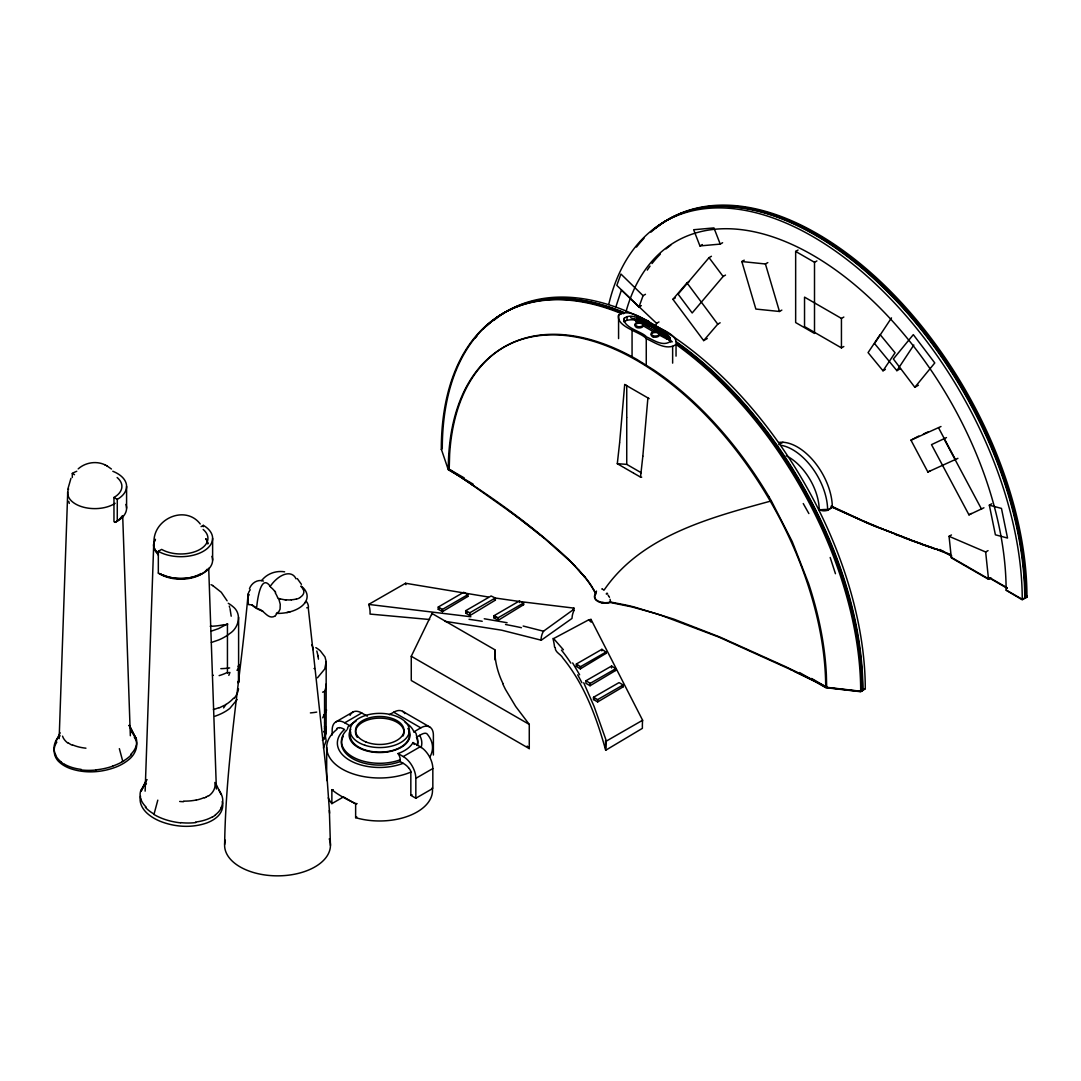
<?xml version="1.0" encoding="UTF-8"?>
<svg xmlns="http://www.w3.org/2000/svg" width="1081" height="1081" viewBox="0 0 1081 1081"><rect width="100%" height="100%" fill="white"/><g stroke="black" fill="none" stroke-linecap="round" stroke-linejoin="round"><path stroke-width="1.5" d="M227.442 672.828L227.442 623.899L218.592 628.615L211.363 631.101M324.584 728.608L324.584 726.378M324.584 728.094L324.584 738.404L323.543 738.999M324.489 738.445A35.903 16.188 -40.6 0 0 326.097 732.445L326.192 661.613L324.976 656.91L320.314 650.83A34.362 19.836 0 0 0 315.855 647.654M432.292 787.644A52.915 30.552 0 0 1 409.294 815.709A52.915 30.552 0 0 1 355.635 817.668L355.635 803.683M438.251 609.319L438.251 607.036L463.681 592.28L467.843 594.672L467.843 596.442L442.413 611.657L438.251 609.319L439.832 608.373M442.413 611.657L442.413 609.427L467.843 594.672M790.819 669.639L826.641 687.165L826.641 686.232M865.273 688.908L860.692 691.475L825.749 687.435M1006.114 590.267L1022.248 599.793L1026.95 597.158L1026.518 595.415M819.222 509.935C837.991 507.813 820.682 514.029 819.182 508.421A43.443 25.079 60 0 0 786.279 455.777M827.614 510.421L832.316 507.246L827.614 509.935A49.375 28.511 60 0 0 781.185 445.318M224.632 844.437C225.861 760.727 240.563 677.963 248.062 594.726M228.267 603.293A34.362 19.836 0 0 1 232.739 606.468C242.198 613.508 238.928 627.683 229.861 633.48A49.415 28.525 0 0 1 218.592 639.993L211.363 642.465M247.752 600.198L248.603 604.63L251.873 604.847A29.673 17.134 0 0 0 262.818 611.184M326.192 661.613L324.759 668.99L317.449 677.828M59.158 738.647L67.725 492.004M145.138 791.157L153.678 545.27M576.227 666.355L576.349 664.018L601.901 649.33L606.036 652.019L605.955 653.424L580.362 668.869L576.227 666.355L577.822 665.396M580.362 668.869L580.483 666.707L606.036 652.019M586.051 680.706L585.916 683.287L590.05 685.746L615.643 670.477L615.738 668.707L611.603 666.031L586.051 680.706L590.185 683.395L590.05 685.746M601.82 650.884L601.901 649.33M611.495 667.99L611.603 666.031M649.168 398.646L624.696 384.525L619.643 442.615M647.897 397.93L642.844 456.114M619.616 442.845L617.305 463.695L623.534 467.33M642.83 456.236L640.52 477.086L641.695 477.18M324.165 714.703L324.043 715.487L326.178 710.622M67.846 489.139L70.941 478.37M140.516 796.129C138.638 803.413 143.341 810.426 148.854 814.736A49.415 28.525 0 0 0 160.123 821.249C174.865 827.1 191.837 828.222 206.903 822.911A34.362 19.836 0 0 0 216.876 817.155C221.348 813.398 223.983 807.196 222.227 801.44M248.076 594.618L248.238 593.874M153.988 540.23C155.137 517.894 185.891 505.111 200.228 523.974M157.799 800.143L154.056 814.088L152.786 813.331A48.902 26.768 2.4 0 1 145.354 807.291M615.711 307.355L621.413 290.059L656.559 323.327L655.518 326.476M643.073 295.681L620.94 274.034L616.819 285.357L638.952 307.004L643.073 295.681L645.465 294.302M228.821 675.355L229.956 672.463L227.726 672.787M223.605 707.92L225.943 704.42M55.78 741.877L60.131 732.81M521.204 601.712L573.93 608.117L573.606 611.36A32.93 25.566 27.7 0 0 572.254 615.994L571.984 618.44L541.27 640.209L501.679 630.196L444.953 621.318M502.651 683.53A302.18 174.46 0 0 0 505.516 689.516L515.705 706.501L529.271 724.405L529.271 748.62L411.266 680.49L411.266 656.275L432.008 613.481L495.084 649.897L495.084 659.923M249.454 588.78C251.333 583.2 257.548 578.984 263.426 581.038M146.692 779.766L140.922 791.306L146.151 780.955M322.746 717.838L324.205 714.446M146.827 779.577L141.435 790.103A35.538 19.688 -1.7 0 1 146.421 783.779M541 640.101A30.7 21.309 45.4 0 1 543.527 631.182L572.984 609.914L573.93 608.117M56.834 742.134C52.158 748.538 53.793 757.862 59.955 762.673A34.362 19.836 0 0 0 69.927 768.429C84.994 773.753 101.965 772.618 116.707 766.78A49.415 28.525 0 0 0 127.977 760.267C134.99 755.254 139.841 744.971 134.287 737.161M237.171 699.515L229.861 708.366A49.415 28.525 0 0 1 218.592 714.865L215.105 716.19M323.435 748.079L326.151 740.782L324.976 733.621M323.895 738.593L324.57 737.283L323.354 739.107M336.88 729.405A52.915 30.552 0 0 0 342.177 769.05A52.915 30.552 0 0 0 410.834 772.104L410.834 795.346L415.834 798.237L432.832 788.427L432.832 768.537A17.796 10.27 60 0 0 420.252 746.741L413.01 742.566L412.347 743.647A35.173 20.309 0 0 1 398.038 753.552A7.824 4.513 60 0 1 398.578 754.389A7.621 4.405 60 0 1 400.227 759.794L400.213 761.592L403.159 763.294A19.782 11.418 60 0 1 407.321 766.361L408.591 767.713M256.602 608.414C256.9 603.793 260.075 573.93 269.412 585.24M305.315 602.212L304.91 602.82M891.487 317.882L874.543 343.528L896.892 370.661L900.473 368.594M896.892 370.661L913.837 345.015M604.049 590.145C641.438 535.379 710.933 517.461 771.361 500.908L792.251 541.635L808.574 583.443A266.899 154.097 60 0 1 826.37 674.963L826.641 685.651M883.001 370.783L895.068 352.784L880.137 334.61L868.07 352.609L883.001 370.783L885.393 369.391M623.642 321.733C637.614 313.76 661.369 332.151 670.882 342.055M249.198 594.631L247.995 596.671A29.606 17.093 0 0 1 249.225 591.293M914.837 387.295L934.781 362.946L913.31 334.637L893.365 358.973L914.837 387.295L918.431 385.228M711.42 256.278L709.041 257.656L678.098 294.154L692.178 312.963L723.121 276.466L725.5 275.087M261.602 580.632C266.858 573.646 276.087 570.417 284.614 571.822M707.258 338.529L703.663 340.596L672.909 299.315L686.989 282.884L689.381 281.492M703.663 340.596L717.757 324.165L720.149 322.787M78.183 468.884C85.44 462.398 96.56 460.614 105.33 465.006M274.804 616.17C267.939 619.845 264.305 610.265 258.467 608.995M618.575 315.22C616.062 327.097 641.209 332.056 646.262 338.65C655.086 342.582 666.599 351.041 676.044 344.461C678.544 332.583 653.397 327.624 648.343 321.043C639.52 317.111 628.007 308.639 618.575 315.22L618.575 338.583M624.305 318.138C622.305 327.638 642.425 331.61 646.479 336.88C653.532 340.029 662.748 346.812 670.301 341.542C672.301 332.043 652.181 328.07 648.141 322.8C641.074 319.652 631.858 312.882 624.305 318.138L624.305 321.043M208.376 795.643L206.539 796.819A25.363 14.445 -0.6 0 1 206.16 797.048M314.517 668.585L314.031 668.517M523.636 604.684L498.26 620.278L494.098 618.035L493.963 615.738L519.393 600.982L523.542 603.036L523.636 604.684L522.596 604.144M494.098 618.035L495.679 617.075M495.395 600.117L469.992 615.521L465.83 613.224L465.681 610.724L491.125 595.982L495.274 598.023L495.395 600.117L494.355 599.563M465.83 613.224L467.424 612.278M121.491 762.159L124.072 760.673M555.215 647.546C554.837 652.424 561.12 654.275 563.025 658.248C584.659 684.786 596.59 717.635 605.698 750.241L642.398 728.337L642.371 727A38.605 8.945 79.4 0 1 642.614 720.243L591.01 619.413L588.645 619.859L553.607 638.56L563.417 649.803M623.197 686.813L597.658 701.934L593.51 699.529L593.496 697.286L619.048 682.597L623.183 684.935L623.197 686.813L622.17 686.205M593.51 699.529L595.104 698.583M488.166 596.969L405.564 583.267L368.689 604.414A35.632 28.633 15.5 0 1 370.08 611.954L370.04 614.076L429.67 619.521M465.681 610.724L469.83 612.778L495.274 598.023M493.963 615.738L498.111 617.778L523.542 603.036M642.614 720.243L606.387 741.066A43.335 25.025 60 0 0 605.657 748.052L605.698 750.255M117.126 477.518A27.12 15.661 0 0 1 113.964 497.463L113.964 521.677L115.181 522.38L117.275 521.177A31.795 18.363 0 0 0 125.909 504.422M207.268 569.147A28.836 16.647 0 0 1 160.434 574.308L158.326 573.106L158.326 551.31L161.637 549.391A27.12 15.661 0 0 0 198.161 550.364A27.12 15.661 0 0 0 203.16 529.46M201.093 526.623L203.296 525.339L203.296 526.704M722.608 242.725L720.23 244.103L713.946 227.915L693.651 229.74L699.934 245.928L702.326 244.549M160.42 574.308L161.204 573.862M638.952 307.004L641.344 305.626M672.909 299.315L675.287 297.937M781.847 310.098L779.469 311.477L755.862 309.058L741.836 261.548L744.228 260.17M656.559 323.327L658.951 321.949M441.305 449.588L442.278 448.615A296.464 171.163 60 0 1 623.669 313.72M741.836 261.548L765.429 263.98L767.821 262.588M795.657 251.414L814.506 262.305L814.506 333.448L795.657 322.557L795.657 251.414L798.048 250.035M814.506 262.305L816.898 260.926M843.829 346.515L841.437 347.893L804.534 326.584L804.534 297.126L841.437 318.422L843.829 317.044M778.861 444.642L782.982 442.264M335.853 721.905L352.852 712.082M332.164 735.012L332.164 730.04A17.796 10.27 60 0 1 344.744 722.784L361.743 712.974L367.31 716.176M389.376 714.703L393.714 712.203A17.796 10.27 -60 0 1 404.889 713.609M957.901 458.344L927.876 472.005L910.959 440.17L918.809 436.048M910.959 440.17L940.983 426.509M433.386 755.011L433.386 735.121A17.796 10.27 -60 0 0 420.806 727.851L413.901 731.851A8.553 4.932 -60 0 1 414.523 732.026A7.229 4.175 -60 0 1 416.415 735.377A38.146 22.025 0 0 1 417.036 745.512M416.374 737.201C418.955 736.161 425.833 730.337 427.887 734.945A52.915 30.552 0 0 1 429.779 757.132M983.94 507.773L968.968 514.84L931.498 444.642L946.47 437.589M398.038 753.552L403.254 756.551L420.252 746.741M328.259 797.832A52.915 30.552 0 0 0 331.867 803.629L343.218 797.075M927.876 472.005L930.268 470.627M415.834 798.237L415.834 778.347L432.832 768.537M355.635 817.668L356.811 816.979M968.968 514.84L971.36 513.461M989.331 505.165L1001.465 508.421L1007.533 538.054L995.398 534.811L989.331 505.165L991.723 503.787M990.912 577.943L988.534 579.321L951.321 557.837L949.064 536.325L951.456 534.946M949.064 536.325L985.656 551.999L988.048 550.621M593.172 588.713L595.753 593.455A10.891 6.283 0 0 0 597.766 600.901A10.891 6.283 0 0 0 610.481 602.036L625.656 604.982A212.903 122.923 0 0 1 634.155 606.981L673.598 619.048L719.987 637.087L785.198 666.477L814.007 680.422L825.749 687.192L860.692 691.232L862.908 689.962A296.559 171.217 60 0 0 675.909 341.528M1024.747 598.185L1026.95 596.915M224.659 705.19L219.159 707.906M590.185 683.395L615.738 668.707M593.496 697.286L597.631 699.623L623.183 684.935M206.012 797.116L205.579 797.346A27.241 15.796 0.2 0 1 204.755 797.819L204.417 797.927M323.611 731.783L325.016 731.04M324.03 731.567L326.205 730.391M638.331 322.814L635.655 321.125L637.506 320.733M923.417 433.994L928.025 431.954M275.304 615.886A7.756 6.797 15.3 0 0 276.493 613.413L278.749 611.805L280.074 609.144L280.249 604.225L278.655 598.415L280.195 598.874M322.597 692.178L324.557 691.381A38.686 19.255 -32.7 0 0 326.151 685.476L326.232 683.949M290.032 611.819L288.924 612.103A29.565 17.066 0 0 1 286.87 612.549M306.747 607.833L308.234 607.522L312.868 649.6A33.457 16.661 -32.7 0 0 311.896 644.871M699.934 245.928L720.23 244.103M339.123 727.608L340.407 727.756A19.782 11.418 60 0 1 344.555 729.486A42.254 24.39 0 0 0 349.69 760.321A42.254 24.39 0 0 0 403.145 763.308M617.305 463.695L626.737 464.371L641.236 472.748M331.867 803.629L331.867 789.698L333.326 789.792M357.122 803.656L355.635 803.548A46.848 10.297 20.8 0 1 331.84 789.684M603.86 603.157L602.009 602.901M603.833 602.671L602.036 602.428M286.1 599.982L285.262 599.887M368.689 604.414L470.897 616.751M517.934 601.266L494.814 597.955M484.247 618.764L507.097 622.724M635.655 321.125L645.046 324.151A47.564 27.471 0 0 1 649.046 326.232L649.046 324.989L644.627 322.868M523.163 626.034L543.608 631.25M634.128 318.436A296.464 171.163 60 0 1 640.128 321.408L640.709 322.422A42.943 24.795 0 0 1 649.019 326.246M949.794 554.121L940.794 551.04M944.375 551.783L921.458 544.216M943.335 551.918L951.591 555.715M942.294 551.553L938.146 550.121M940.227 550.364L932.984 548.324M938.146 549.648L930.93 547.594M932.984 547.837L909.675 539.892M929.89 547.229L903.824 537.703M921.458 543.729L895.095 534.365M909.675 539.405L875.015 526.325L836.721 509.246M903.824 537.216L867.935 523.366L831.221 506.543M895.095 533.879L885.015 529.906M601.779 588.902L602.455 589.213M883.582 529.339L879.285 527.596M877.867 527.015L862.314 520.474M644.817 323.016L646.06 323.557M860.922 519.866L831.221 506.057M602.563 589.267L603.482 589.74M588.645 619.859L591.158 622.129M72.427 745.282L72.13 745.147A27.241 15.796 -0.2 0 1 71.211 744.741L70.684 744.404A25.363 14.445 0.6 0 1 70.265 744.187L68.454 742.998M791.211 669.828L718.73 637.047L661.396 615.386A364.797 210.606 0 0 0 654.491 613.184L631.817 606.887L610.495 602.522A10.891 6.283 0 0 1 597.779 601.387A10.891 6.283 0 0 1 595.793 594.05L595.307 593.091M646.857 323.922L648.032 324.516M794.157 671.247L814.007 680.908M835.802 508.8L834.883 508.354A449.574 259.562 0 0 1 832.316 507.084M106.668 465.695L111.451 469.032M212.687 585.524L221.267 592.266L227.105 600.806M211.038 584.672L213.187 585.767M104.857 464.776L107.073 465.897M658.234 330.327L658.586 331.732A46.956 27.106 0 0 1 662.775 334.488L667.355 339.339L658.694 334.718M583.74 682.76L594.077 706.393L606.387 741.066M648.803 324.922L655.032 328.475M466.803 595.874L467.843 596.442M654.451 332.367L642.871 325.597M640.52 477.086L633.912 473.316M633.561 473.113L624.061 467.627M652.667 327.03L654.681 328.205M640.128 322.233L665.504 336.88L665.504 336.177A296.464 171.163 60 0 1 670.166 339.285M1007.114 587.767L990.034 577.903L988.48 578.808L951.266 557.323M1024.68 597.915L1024.747 597.942A296.559 171.217 60 0 0 885.136 289.384A296.559 171.217 60 0 0 652.343 230.442M939.984 549.499L951.685 556.242M988.21 577.335L1007.208 588.307M625.967 311.882A273.642 157.988 60 0 1 838.248 271.858A273.642 157.988 60 0 1 1006.114 589.996L1022.248 599.306L1026.95 596.671A296.559 171.217 60 0 0 888.271 289.019A296.559 171.217 60 0 0 655.789 228.132M862.908 689.962L865.273 688.516A296.464 171.163 60 0 0 726.256 380.58A296.464 171.163 60 0 0 493.72 320.503M862.841 690.408L860.692 691.718L825.749 687.678L799.508 672.531M768.794 496.49A266.899 154.097 60 0 0 653.789 369.972L636.736 359.351A266.899 154.097 60 0 0 449.628 454.398L449.196 469.249L464.222 477.924M811.601 678.476L826.641 687.165M473.073 484.072L448.291 469.762L441.305 449.101A296.559 171.217 60 0 1 621.507 313.652M438.251 607.036L442.413 609.427M411.266 656.275L529.271 724.405M72.305 477.505L72.305 473.41L74.508 474.694M113.964 497.463L117.275 499.381L117.275 521.177M402.605 711.325L429.711 726.973M393.714 712.203L420.806 727.851M344.744 722.784L349.676 725.621A35.173 20.309 0 0 1 355.987 721.216M343.488 796.913L356.217 804.264M624.696 384.525L626.737 385.674L626.737 417.225M655.032 328.408L656.221 329.178M256.075 607.644L251.873 604.847M656.099 329.043L657.518 329.894M615.643 670.477L614.603 669.855M657.87 330.11L658.842 330.759M605.955 653.424L604.928 652.789M658.586 330.543L662.356 333.218M658.964 330.84L660.059 331.556M576.349 664.018L580.483 666.707M449.196 469.249L463.127 478.64M462.1 477.951L469.789 483.193M466.208 480.734L467.735 481.788M469.276 482.842L510.029 511.718M470.803 483.883L472.343 484.937M509.354 511.218L510.718 512.232M510.637 512.164L512.083 513.232M511.921 513.11L513.434 514.245M513.205 514.07L514.799 515.259M514.475 515.015L515.988 516.15M515.759 515.961L517.191 517.042M517.029 516.921L518.975 518.38M518.299 517.88L528.541 525.69M521.339 520.177L523.109 521.515M524.866 522.866L544.324 538.297M530.136 526.933L531.866 528.285M533.595 529.649L534.798 530.595M536 531.555L538.392 533.46M539.581 534.419L540.77 535.379M541.946 536.352L543.135 537.311M544.297 538.27L570.39 561.512M569.106 559.782C532.311 525.352 490.842 496.03 448.291 469.276A266.845 154.07 60 0 1 637.006 360.568A266.845 154.07 60 0 1 825.695 687.165M569.228 559.89L585.172 577.227M570.782 561.904L571.673 562.782M571.903 563.025L572.633 563.755M572.538 563.66L573.714 564.863M573.362 564.498L574.795 565.971M574.011 565.16L579.375 570.876M578.186 569.579L583.267 575.362M579.821 571.39L584.794 577.24M297.302 578.592L301.437 584.348M583.564 575.727L584.47 576.835M529.271 748.62L527.204 746.093M584.578 576.97L586.361 579.227M585.429 577.551L586.01 578.281A211.917 122.356 0 0 1 591.266 585.645L592.631 587.807M606.981 593.05L607.617 593.901M586.618 579.551L586.834 579.835A202.539 116.937 0 0 1 592.523 588.105L593.861 590.402M709.041 257.656L723.121 276.466M686.989 282.884L717.757 324.165M274.804 591.118L275.669 592.361M666.788 337.785L667.342 339.258M302.68 588.577L302.396 588.145A23.025 11.188 7 0 0 301.869 587.402A23.079 11.283 6.6 0 0 301.086 586.564M572.66 662.937L579.619 674.801M768.794 496.517L771.361 500.908M803.251 503.557L808.885 513.57M593.888 590.442L594.32 591.226M944.078 438.967L981.548 509.151M938.592 427.887L955.509 459.722M129.234 725.432L135.395 737.458A35.538 19.688 1.7 0 0 131.504 732.107M129.179 725.351L135.909 738.661L129.423 725.675M608.954 596.253L609.454 597.347M215.984 783.941L221.051 794.521M830.181 557.499L835.451 573.714M229.28 606.09L229.658 607.36M69.279 503.408L68.684 501.354M316.828 651.032L318.003 655.883M765.429 263.98L779.469 311.477M610.076 599.279L610.387 601.022M119.356 748.66L122.802 761.429M230.01 608.63L231.199 616.211M318.071 656.275L318.463 659.153M317.936 655.532L318.138 656.707M312.747 647.533L327.286 780.928M610.414 601.279L610.481 602.036M985.656 551.999L988.534 579.321M329.367 810.345L330.448 845.464M327.097 778.212L329.583 813.182M519.393 600.982L519.488 602.482M498.111 617.778L498.26 620.278M469.83 612.778L469.992 615.521M208.701 568.228L216.389 789.008M122.694 515.84L130.342 735.742M605.549 740.634L605.671 748.052M591.01 619.413L591.023 621.116M597.631 699.623L597.658 701.934M238.59 666.166L238.631 682.584M1022.248 599.523L1022.248 599.347A296.464 171.163 60 0 0 837.018 252.197A296.464 171.163 60 0 0 608.711 304.612M861.543 690.881L861.543 690.705A296.464 171.163 60 0 0 677.057 344.096M324.584 722.946L324.557 691.381M841.437 318.422L841.437 347.893M676.044 344.461L676.044 356.149M672.639 346.433L672.639 363.121M659.505 329.367L659.505 332.259M648.343 321.043L648.343 326.043M648.141 322.8L648.141 325.692M646.262 338.65L646.262 365.351M632.061 330.435L632.061 357.149M627.034 316.571L627.034 319.463M626.737 417.55L626.737 464.371M432.008 613.481L432.008 614.616M326.678 747.471L326.678 777.225M324.584 722.838L324.584 727.162M238.604 617.265L238.604 682.165M212.619 538.324L212.619 560.12M126.585 486.396L126.585 508.192M158.353 553.756A27.12 15.661 0 0 1 155.461 539.297M205.809 538.933A27.12 15.661 0 0 1 207.822 543.959M157.65 552.904A27.12 15.593 0.4 0 1 154.475 541.081M205.958 538.919A27.12 15.715 -0.4 0 1 206.43 539.635M207.674 542.608A27.12 15.715 -0.4 0 1 207.822 543.365M203.296 525.339A31.795 18.363 0 0 1 203.296 551.31A31.795 18.363 0 0 1 158.326 551.31M211.944 556.35A31.795 18.363 0 0 1 195.945 576.268A31.795 18.363 0 0 1 158.326 573.106M201.052 573.484A27.728 16.012 0 0 1 162.853 574.741M158.421 555.08A27.106 16.296 -2.2 0 1 157.515 554.256M157.975 554.053A27.106 16.31 -2.2 0 1 154.705 540.635M180.635 822.871A47.686 26.782 2 0 1 153.651 814.29M146.138 807.075A45.74 24.768 3.3 0 1 140.773 798.967M140.787 798.954A40.186 22.255 1.4 0 1 141.003 790.035M183.5 801.71A38.051 22.228 -0.6 0 1 179.662 801.453M196.269 800.008A32.052 17.445 -0.7 0 1 183.554 801.116M203.998 797.643A28.917 15.877 -1.3 0 1 196.31 800.089M208.809 795.846A28.687 16.701 0.5 0 0 213.214 791.13A32.052 18.255 -0.7 0 0 214.957 783.59A36.254 20.553 0.5 0 0 214.849 782.468M218.578 789.657A45.74 27.93 -3.5 0 1 222.564 798.237A40.186 24.133 -1.5 0 1 221.065 807.737M221.321 807.777A35.538 21.323 1.7 0 1 215.295 814.912M215.497 815.006A33.97 20.39 2 0 1 212.525 817.006M212.349 816.898A35.254 21.052 1.8 0 1 195.62 822.033M195.823 822.573A40.186 23.904 2 0 1 180.716 822.627M301.086 585.997A29.606 17.093 0 0 1 296.586 609.414A29.673 17.134 0 0 1 281.736 613.251L280.317 613.346A29.606 17.093 0 0 1 276.506 613.413M249.562 590.821A29.565 17.066 0 0 1 250.251 589.767M302.788 588.564A22.958 11.107 7.4 0 1 303.842 592.239L303.815 592.456A22.66 10.878 9 0 1 300.288 597.239M299.937 597.712A22.296 11.067 13 0 1 296.491 599.117M296.167 599.036A21.971 11.188 14.3 0 1 291.302 599.779M291.37 599.901A21.674 11.594 16 0 1 286.033 599.752M285.249 599.833A21.579 11.864 16.6 0 1 280.236 598.833M275.25 592.82A17.418 9.688 66.2 0 1 278.006 598.536M248.035 600.144A7.662 0.703 -87.2 0 1 248.184 597.779M270.047 586.591A23.796 13.283 -58.4 0 1 295.991 578.835M269.601 586.145A16.066 10.634 68.6 0 1 269.98 586.361M270.655 587.199A16.093 10.31 67.2 0 1 274.682 591.28M329.246 838.842A52.915 30.552 0 0 1 278.736 875.84A52.915 30.552 0 0 1 225.348 840.221M306.22 601.293A30.403 16.607 -18.5 0 1 308.463 607.468M59.198 736.729A48.902 29.633 2.6 0 1 60.117 735.742M58.266 737.026A45.74 27.93 3.5 0 0 54.266 745.606A40.186 24.133 1.5 0 0 55.766 755.106M61.536 762.267A35.538 21.323 -1.7 0 1 55.509 755.133M64.306 764.375A33.97 20.39 -2 0 1 61.333 762.375M81.21 769.402A35.254 21.052 -1.8 0 1 64.482 764.253M96.114 769.983A40.186 23.904 -2 0 1 81.007 769.929M112.748 766.172A45.74 25.687 -2 0 1 96.087 769.848M121.572 762.213A48.875 26.917 -2.3 0 1 112.667 766.091M131.477 754.646A48.875 26.755 -2.4 0 1 123.977 760.632M136.057 746.322A45.74 24.768 -3.3 0 1 130.693 754.443M135.828 737.391A40.186 22.255 -1.4 0 1 136.044 746.309M85.94 748.187A32.052 17.445 0.7 0 1 80.562 747.363A28.917 15.877 1.3 0 1 72.832 744.998M68.022 743.201A28.687 16.701 -0.5 0 1 63.617 738.499A32.052 18.255 0.7 0 1 62.563 736.161M115.14 503.314A27.12 15.661 0 0 1 81.994 506.773A27.12 15.661 0 0 1 68.576 488.936M112.802 471.262A31.795 18.363 0 0 1 117.275 499.381M72.305 473.41A31.795 18.363 0 0 1 76.765 471.262M122.045 516.029A28.836 16.647 0 0 1 115.167 522.38M412.05 794.819A52.915 30.552 0 0 1 410.834 795.346M403.254 756.551A17.796 10.27 60 0 1 415.834 778.347M350.041 715.392A17.796 10.27 60 0 1 361.743 712.974M407.888 728.472A30.444 17.58 0 0 1 380.35 752.538A30.444 17.58 0 0 1 350.785 729.283M408.888 731.972A29.619 17.093 0 0 1 379.728 752.16A29.619 17.093 0 0 1 350.649 731.932M357.243 737.283A24.228 13.985 0 0 1 378.553 718.149A24.228 13.985 0 0 1 403.064 735.958M419.631 735.323A42.254 24.39 0 0 1 421.077 747.606M336.65 729.026A5.702 3.297 60 0 1 339.177 727.81M349.676 725.621A7.824 4.513 60 0 0 349.136 725.851A7.621 4.405 60 0 0 347.501 729.04M405.064 722.257A35.173 20.309 0 0 1 413.915 731.837M416.698 737.945A38.146 22.025 0 0 1 417.536 745.39M400.213 761.592A38.146 22.025 0 0 1 356.352 760.524A38.146 22.025 0 0 1 343.272 736.337M408.537 767.861A5.702 3.297 60 0 1 411.104 772.145M400.213 759.794A38.146 22.025 0 0 1 353.136 757.132A38.146 22.025 0 0 1 346.744 730.067M413.01 742.566A8.243 4.756 60 0 1 413.604 743.444A7.351 4.243 60 0 1 414.172 744.458M325.908 727.256A38.632 23.16 -1.6 0 1 326.165 728.932L325.705 730.661A24.39 11.04 -40.4 0 1 325.408 734.526A27.079 12.256 -40.4 0 1 323.895 738.809M326.476 709.758A40.443 11.472 12.3 0 1 326.435 710.582M323.611 738.526A46.699 27.998 1.1 0 1 322.408 740.323M316.692 712.095A56.307 13.256 8.6 0 1 310.396 712.906M227.726 624.088A51.05 24.633 10.6 0 1 224.483 624.926M233.496 698.245A48.902 29.633 2.6 0 1 226.01 704.461M234.036 698.434A45.74 27.93 3.5 0 0 238.428 689.381A40.186 24.133 1.5 0 0 238.509 688.813M237.725 681.746A40.186 24.133 1.5 0 1 238.09 682.922M227.105 672.571A47.24 27.984 2 0 1 219.132 675.625M229.645 667.936A56.293 12.161 9.6 0 1 220.835 668.666M238.428 666.126A47.28 12.756 15.9 0 1 236.942 670.261M239.09 664.734A40.443 11.472 9.1 0 1 238.239 666.099M224.105 624.629A46.024 21.877 10.1 0 1 210.227 626.277M218.848 707.65A46.645 27.593 2 0 1 213.389 709.595M212.538 675.166A32.349 18.674 0 0 1 213.362 675.328M502.949 683.489A222.146 128.261 0 0 1 494.733 649.897M572.984 609.914A33.673 8.445 -81 0 1 573.984 610.495M405.551 583.267A38.605 29.971 27.7 0 1 405.943 584.672M469.032 619.305A476.356 192.918 1.8 0 1 482.221 621.278M505.53 624.494A284.046 127.247 0.8 0 1 521.42 627.71M552.945 638.452A30.768 12.634 70.3 0 1 554.553 647.087M577.686 674.855A476.356 256.075 13 0 1 581.916 682.787M561.458 650.113A284.654 157.88 10.1 0 1 570.863 663.126M652.681 230.267A296.559 171.217 60 0 1 885.596 289.168A296.559 171.217 60 0 1 1025.18 597.942M636.506 247.063A296.559 171.217 60 0 1 644.033 238.266M954.915 374.594A266.845 154.07 60 0 1 956.59 377.255M778.982 442.426A49.375 28.511 60 0 1 814.277 461.763A49.375 28.511 60 0 1 832.316 507.219M650.978 232.131A296.464 171.163 60 0 1 884.366 286.668A296.464 171.163 60 0 1 1025.991 597.158M647.276 270.115A273.642 157.988 60 0 1 650.059 266.129M652.005 263.561A273.642 157.988 60 0 1 660.356 254.13M666.031 248.9A273.642 157.988 60 0 1 670.801 245.117M475.181 338.11A296.559 171.217 60 0 1 477.262 335.542M482.829 329.421A296.559 171.217 60 0 1 493.774 319.719M496.382 317.8A296.559 171.217 60 0 1 623.507 312.72M636.831 318.733A296.559 171.217 60 0 1 670.288 338.191M676.787 342.704A296.559 171.217 60 0 1 862.476 690.448M595.28 593.172A9.918 5.608 62.8 0 1 595.388 592.429M596.144 592.51A10.27 5.567 63.9 0 1 596.482 591.091M606.238 593.78A10.851 1.811 53.3 0 1 606.536 594.158M608.144 595.239A8.31 6.77 60.3 0 1 608.454 595.847M658.545 331.759A42.145 24.336 0 0 1 665.558 336.867M663.018 332.975A32.16 21.485 -5.9 0 1 667.234 337.637M630.655 317.665A296.559 171.217 60 0 1 636.763 320.611M667.072 338.258A296.559 171.217 60 0 1 672.287 341.812M676.193 344.569A296.559 171.217 60 0 1 860.692 691.232M636.804 321.76A32.133 18.809 -4.9 0 1 643.654 323.678M486.855 325.678A296.559 171.217 60 0 1 623.953 312.477M640.168 319.935A296.559 171.217 60 0 1 668.017 336.15M662.842 332.948A36.727 24.647 -6.4 0 1 665.937 336.002M639.668 321.949A36.7 22.458 -6.3 0 1 644.29 323.476M364.932 745.268A29.619 17.093 0 0 0 409.388 730.486A29.619 17.093 0 0 0 364.986 715.649A29.619 17.093 0 0 0 364.932 745.268M365.837 741.917A24.228 13.985 0 0 0 403.902 731.715A24.228 13.985 0 0 0 369.567 717.784A24.228 13.985 0 0 0 365.837 741.917M636.952 326.394A4.121 2.378 0 0 0 643.303 324.503A4.121 2.378 0 0 0 637.277 322.273A4.121 2.378 0 0 0 636.952 326.394M636.952 327.57A4.121 2.378 0 0 0 643.303 325.665A4.121 2.378 0 0 0 637.277 323.449A4.121 2.378 0 0 0 636.952 327.57M653.059 335.691A4.121 2.378 0 0 0 659.396 333.799A4.121 2.378 0 0 0 653.37 331.57A4.121 2.378 0 0 0 653.059 335.691M653.059 336.867A4.121 2.378 0 0 0 659.396 334.961A4.121 2.378 0 0 0 653.37 332.745A4.121 2.378 0 0 0 653.059 336.867"/></g></svg>
